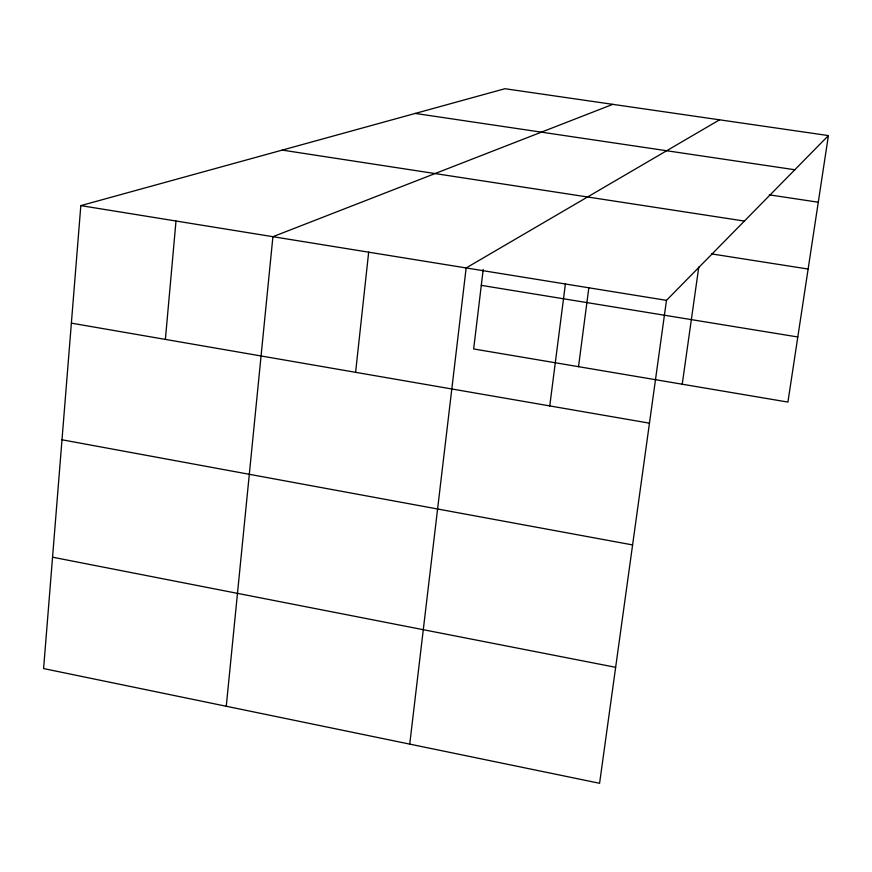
<?xml version="1.0" encoding="UTF-8"?>
<svg xmlns="http://www.w3.org/2000/svg" width="872" height="872" viewBox="0 0 872 872"><rect width="100%" height="100%" fill="white"/><g stroke="black" fill="none" stroke-linecap="round" stroke-linejoin="round"><path stroke-width="1.31" d="M80.824 205.618L43.6 668.573L599.587 783.285L666.47 300.35L828.4 135.585L504.921 88.715L80.824 205.618L666.47 300.35M165.375 339.404L176.002 221.008M226.262 706.255L272.914 236.694L612.809 104.346M355.602 372.322L368.671 252.182M409.731 744.11L466.149 267.944L719.563 119.813M483.208 269.437L473.649 348.953L787.917 402.079L828.4 135.585M549.752 405.927L565.405 284M578.518 366.676L588.818 287.869M682.231 384.214L698.777 267.039M415.246 113.436L794.828 169.746M769.289 194.838L818.274 202.228M282.255 150.093L744.394 221.063M711.552 253.894L808.126 269.045M481.29 285.362L797.804 336.984M71.373 323.141L649.455 423.171M61.988 439.782L632.592 544.924M52.549 557.197L615.643 667.32"/></g></svg>
